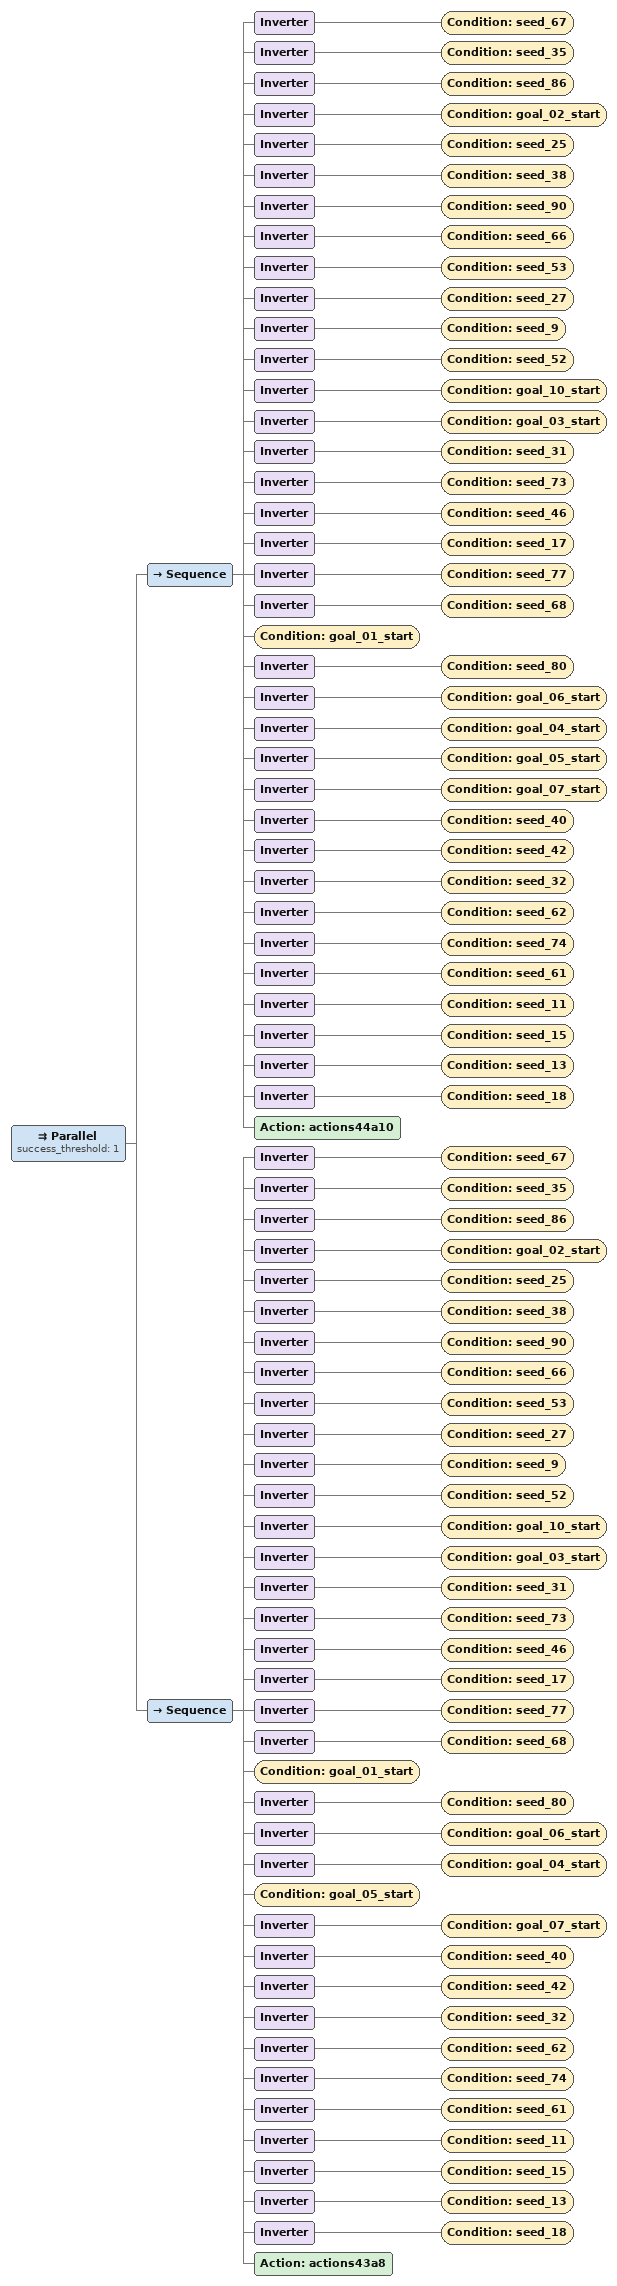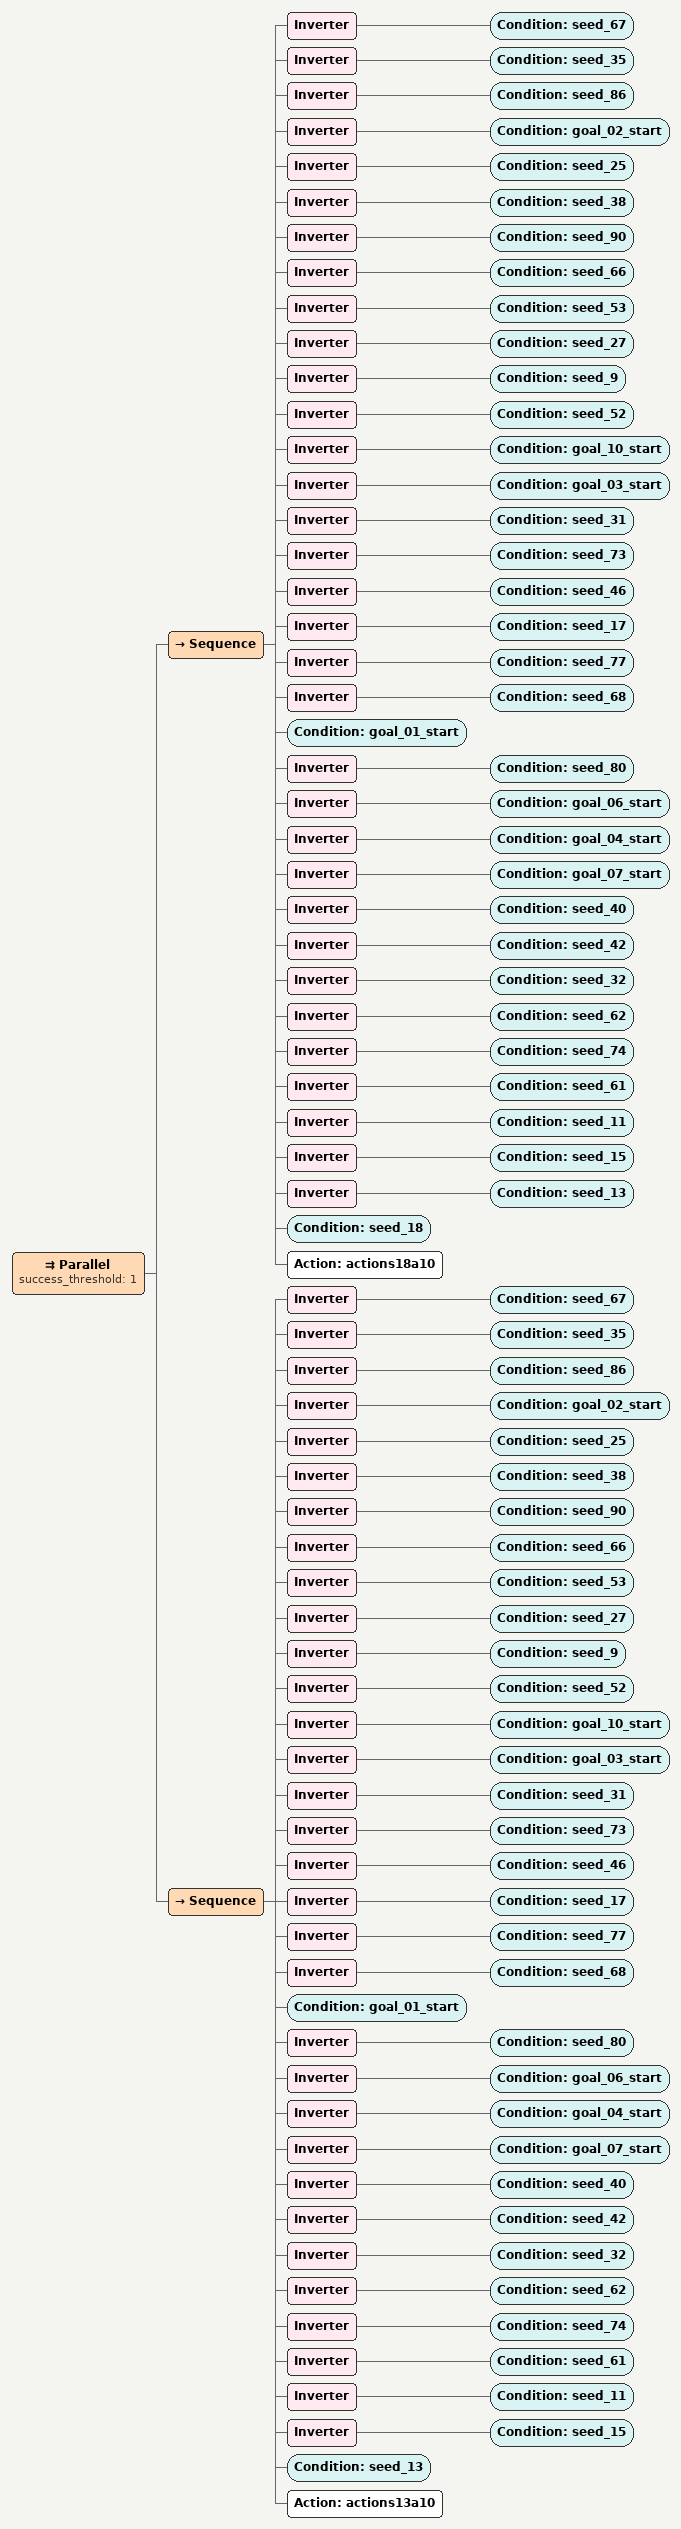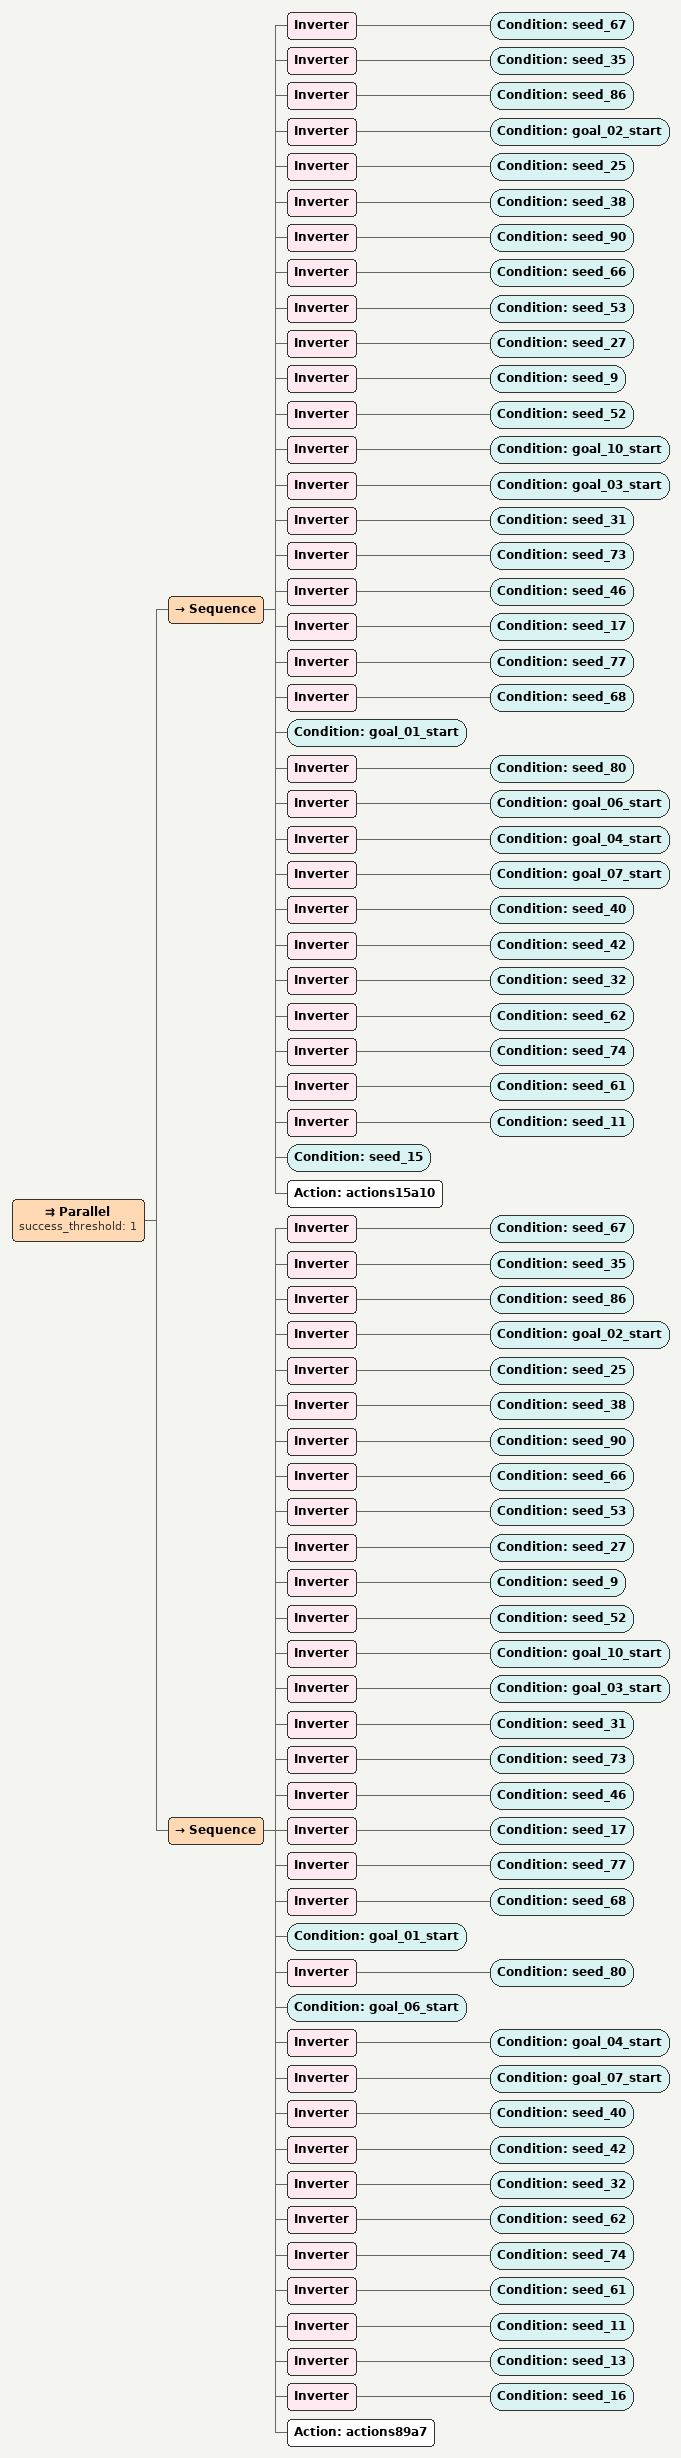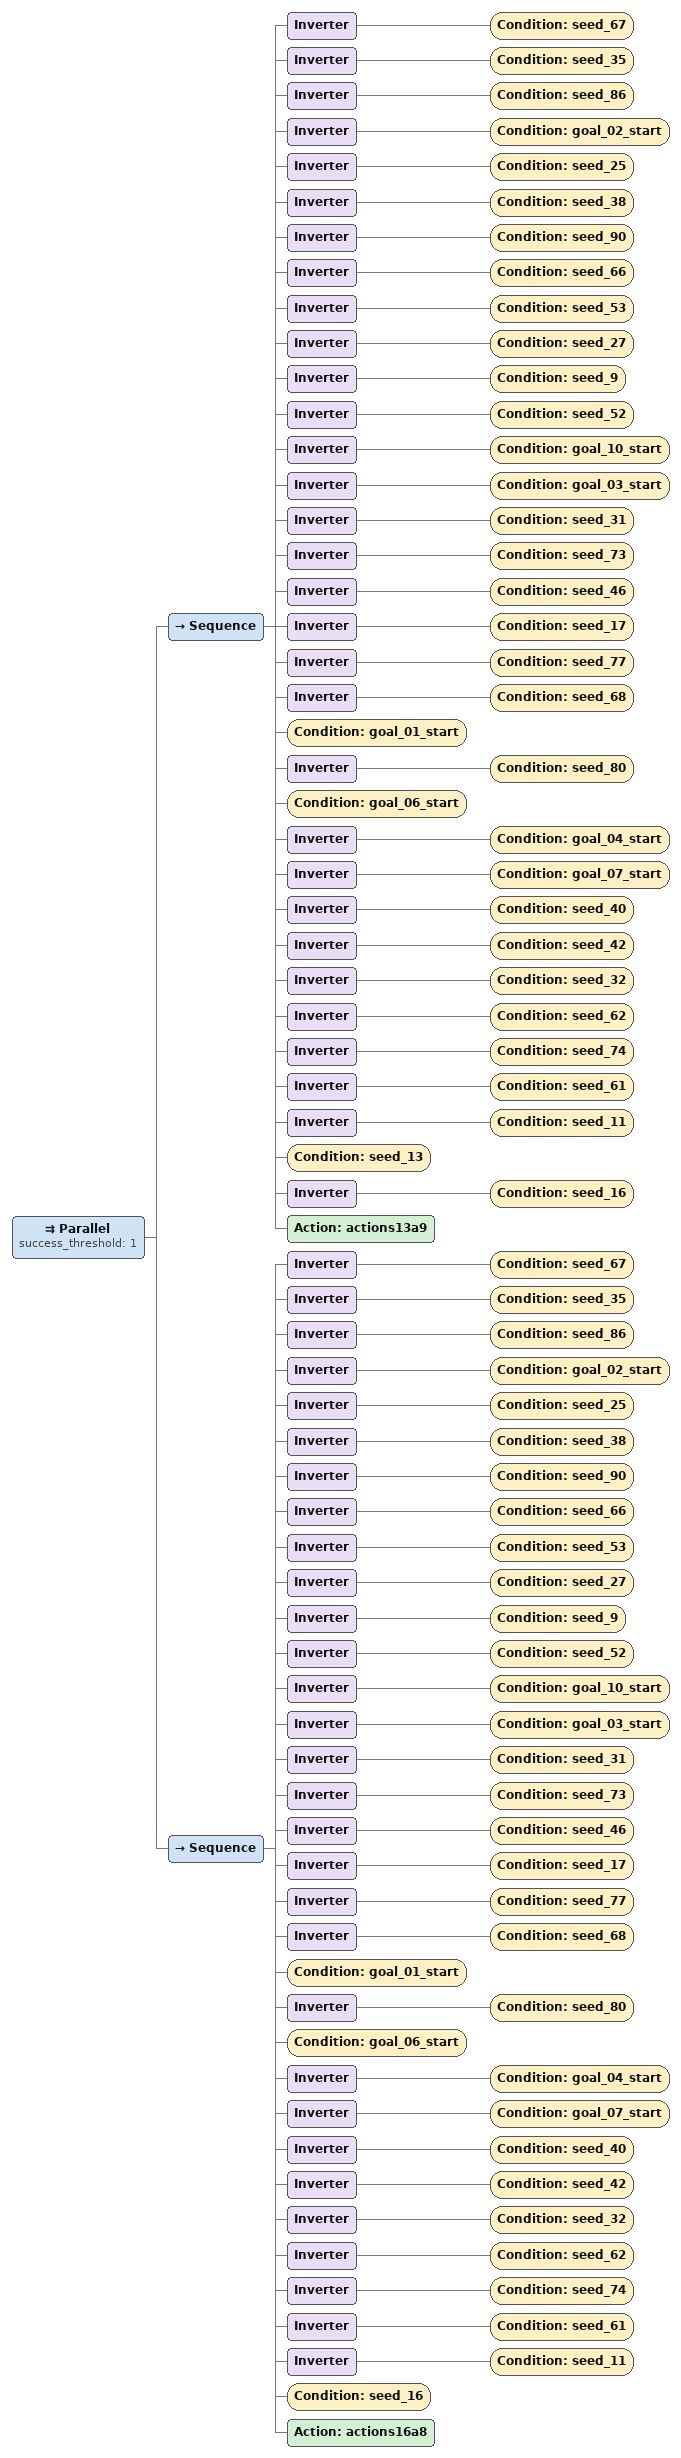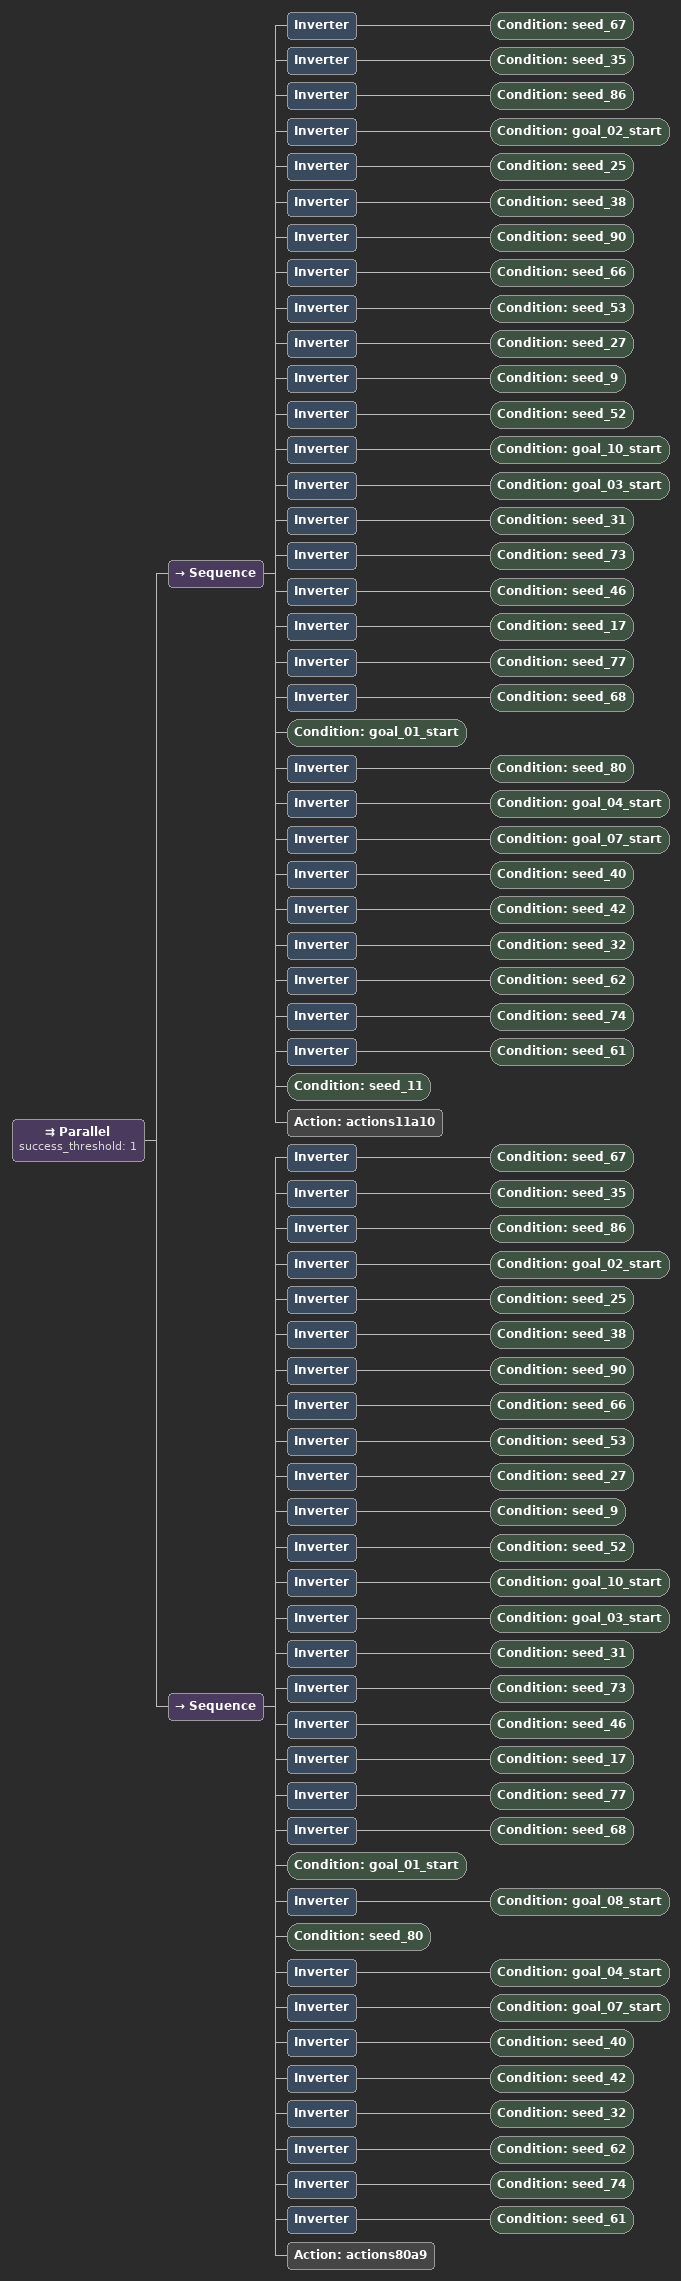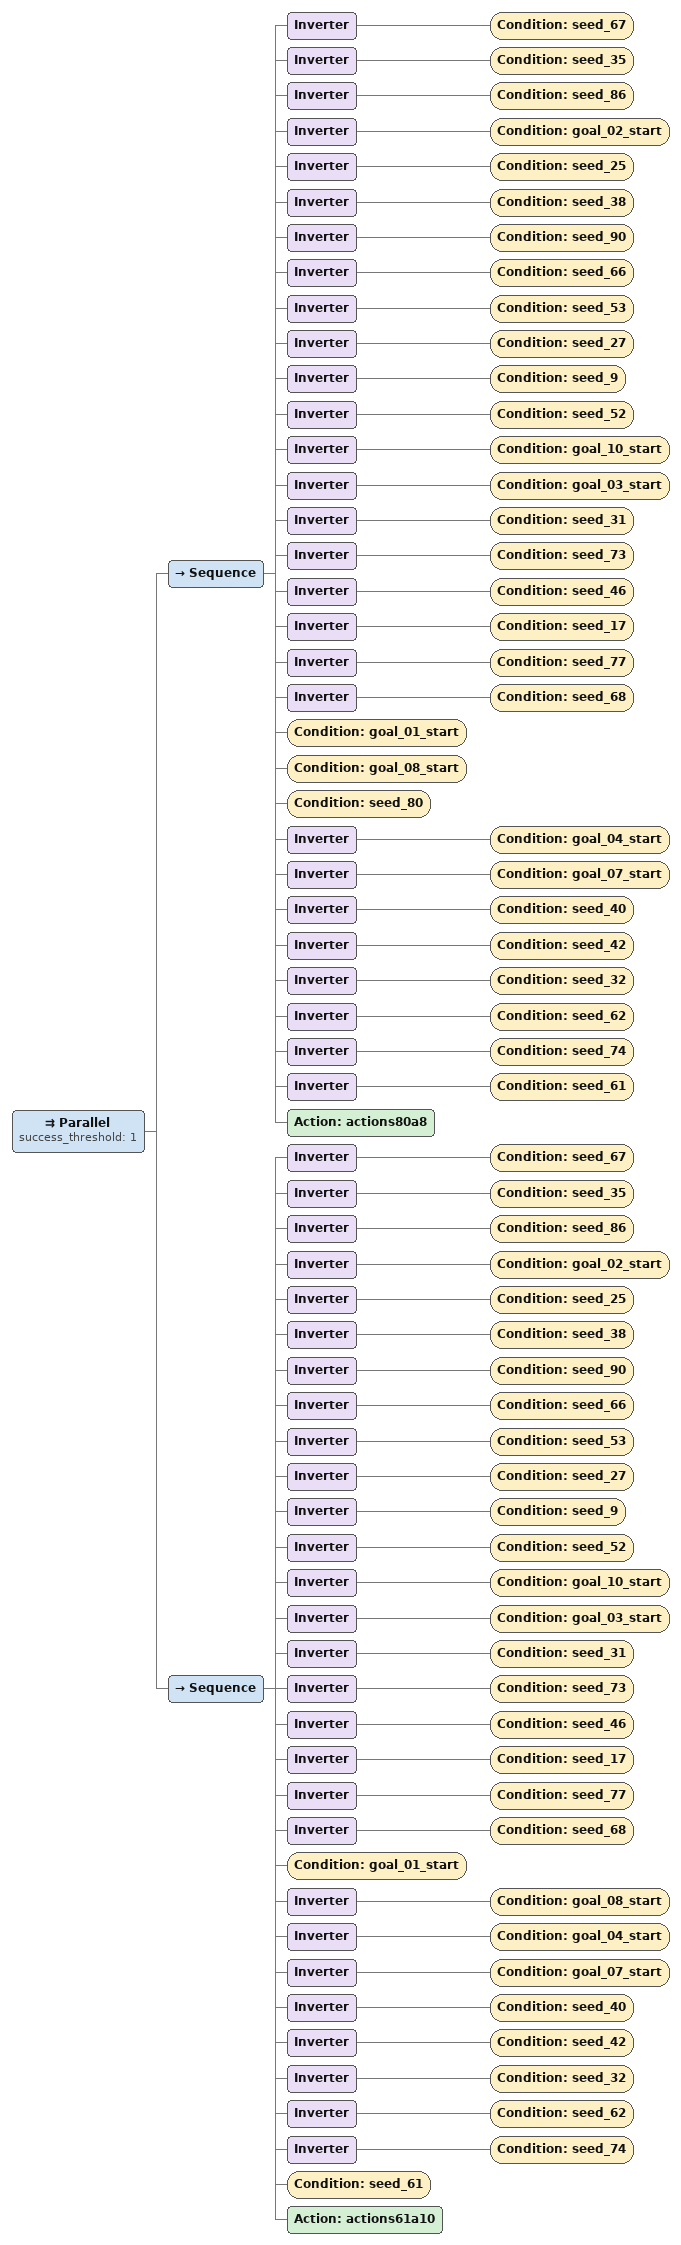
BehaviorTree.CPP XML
<Parallel success_threshold="1">
  <Sequence>
    <Inverter>
      <Condition ID="seed_67"/>
    </Inverter>
    <Inverter>
      <Condition ID="seed_35"/>
    </Inverter>
    <Inverter>
      <Condition ID="seed_86"/>
    </Inverter>
    <Inverter>
      <Condition ID="goal_02_start"/>
    </Inverter>
    <Inverter>
      <Condition ID="seed_25"/>
    </Inverter>
    <Inverter>
      <Condition ID="seed_38"/>
    </Inverter>
    <Inverter>
      <Condition ID="seed_90"/>
    </Inverter>
    <Inverter>
      <Condition ID="seed_66"/>
    </Inverter>
    <Inverter>
      <Condition ID="seed_53"/>
    </Inverter>
    <Inverter>
      <Condition ID="seed_27"/>
    </Inverter>
    <Inverter>
      <Condition ID="seed_9"/>
    </Inverter>
    <Inverter>
      <Condition ID="seed_52"/>
    </Inverter>
    <Inverter>
      <Condition ID="goal_10_start"/>
    </Inverter>
    <Inverter>
      <Condition ID="goal_03_start"/>
    </Inverter>
    <Inverter>
      <Condition ID="seed_31"/>
    </Inverter>
    <Inverter>
      <Condition ID="seed_73"/>
    </Inverter>
    <Inverter>
      <Condition ID="seed_46"/>
    </Inverter>
    <Inverter>
      <Condition ID="seed_17"/>
    </Inverter>
    <Inverter>
      <Condition ID="seed_77"/>
    </Inverter>
    <Inverter>
      <Condition ID="seed_68"/>
    </Inverter>
    <Condition ID="goal_01_start"/>
    <Inverter>
      <Condition ID="seed_80"/>
    </Inverter>
    <Inverter>
      <Condition ID="goal_06_start"/>
    </Inverter>
    <Inverter>
      <Condition ID="goal_04_start"/>
    </Inverter>
    <Inverter>
      <Condition ID="goal_05_start"/>
    </Inverter>
    <Inverter>
      <Condition ID="goal_07_start"/>
    </Inverter>
    <Inverter>
      <Condition ID="seed_40"/>
    </Inverter>
    <Inverter>
      <Condition ID="seed_42"/>
    </Inverter>
    <Inverter>
      <Condition ID="seed_32"/>
    </Inverter>
    <Inverter>
      <Condition ID="seed_62"/>
    </Inverter>
    <Inverter>
      <Condition ID="seed_74"/>
    </Inverter>
    <Inverter>
      <Condition ID="seed_61"/>
    </Inverter>
    <Inverter>
      <Condition ID="seed_11"/>
    </Inverter>
    <Inverter>
      <Condition ID="seed_15"/>
    </Inverter>
    <Inverter>
      <Condition ID="seed_13"/>
    </Inverter>
    <Inverter>
      <Condition ID="seed_18"/>
    </Inverter>
    <Action ID="actions44a10"/>
  </Sequence>
  <Sequence>
    <Inverter>
      <Condition ID="seed_67"/>
    </Inverter>
    <Inverter>
      <Condition ID="seed_35"/>
    </Inverter>
    <Inverter>
      <Condition ID="seed_86"/>
    </Inverter>
    <Inverter>
      <Condition ID="goal_02_start"/>
    </Inverter>
    <Inverter>
      <Condition ID="seed_25"/>
    </Inverter>
    <Inverter>
      <Condition ID="seed_38"/>
    </Inverter>
    <Inverter>
      <Condition ID="seed_90"/>
    </Inverter>
    <Inverter>
      <Condition ID="seed_66"/>
    </Inverter>
    <Inverter>
      <Condition ID="seed_53"/>
    </Inverter>
    <Inverter>
      <Condition ID="seed_27"/>
    </Inverter>
    <Inverter>
      <Condition ID="seed_9"/>
    </Inverter>
    <Inverter>
      <Condition ID="seed_52"/>
    </Inverter>
    <Inverter>
      <Condition ID="goal_10_start"/>
    </Inverter>
    <Inverter>
      <Condition ID="goal_03_start"/>
    </Inverter>
    <Inverter>
      <Condition ID="seed_31"/>
    </Inverter>
    <Inverter>
      <Condition ID="seed_73"/>
    </Inverter>
    <Inverter>
      <Condition ID="seed_46"/>
    </Inverter>
    <Inverter>
      <Condition ID="seed_17"/>
    </Inverter>
    <Inverter>
      <Condition ID="seed_77"/>
    </Inverter>
    <Inverter>
      <Condition ID="seed_68"/>
    </Inverter>
    <Condition ID="goal_01_start"/>
    <Inverter>
      <Condition ID="seed_80"/>
    </Inverter>
    <Inverter>
      <Condition ID="goal_06_start"/>
    </Inverter>
    <Inverter>
      <Condition ID="goal_04_start"/>
    </Inverter>
    <Condition ID="goal_05_start"/>
    <Inverter>
      <Condition ID="goal_07_start"/>
    </Inverter>
    <Inverter>
      <Condition ID="seed_40"/>
    </Inverter>
    <Inverter>
      <Condition ID="seed_42"/>
    </Inverter>
    <Inverter>
      <Condition ID="seed_32"/>
    </Inverter>
    <Inverter>
      <Condition ID="seed_62"/>
    </Inverter>
    <Inverter>
      <Condition ID="seed_74"/>
    </Inverter>
    <Inverter>
      <Condition ID="seed_61"/>
    </Inverter>
    <Inverter>
      <Condition ID="seed_11"/>
    </Inverter>
    <Inverter>
      <Condition ID="seed_15"/>
    </Inverter>
    <Inverter>
      <Condition ID="seed_13"/>
    </Inverter>
    <Inverter>
      <Condition ID="seed_18"/>
    </Inverter>
    <Action ID="actions43a8"/>
  </Sequence>
</Parallel>

<Parallel success_threshold="1">
  <Sequence>
    <Inverter>
      <Condition ID="seed_67"/>
    </Inverter>
    <Inverter>
      <Condition ID="seed_35"/>
    </Inverter>
    <Inverter>
      <Condition ID="seed_86"/>
    </Inverter>
    <Inverter>
      <Condition ID="goal_02_start"/>
    </Inverter>
    <Inverter>
      <Condition ID="seed_25"/>
    </Inverter>
    <Inverter>
      <Condition ID="seed_38"/>
    </Inverter>
    <Inverter>
      <Condition ID="seed_90"/>
    </Inverter>
    <Inverter>
      <Condition ID="seed_66"/>
    </Inverter>
    <Inverter>
      <Condition ID="seed_53"/>
    </Inverter>
    <Inverter>
      <Condition ID="seed_27"/>
    </Inverter>
    <Inverter>
      <Condition ID="seed_9"/>
    </Inverter>
    <Inverter>
      <Condition ID="seed_52"/>
    </Inverter>
    <Inverter>
      <Condition ID="goal_10_start"/>
    </Inverter>
    <Inverter>
      <Condition ID="goal_03_start"/>
    </Inverter>
    <Inverter>
      <Condition ID="seed_31"/>
    </Inverter>
    <Inverter>
      <Condition ID="seed_73"/>
    </Inverter>
    <Inverter>
      <Condition ID="seed_46"/>
    </Inverter>
    <Inverter>
      <Condition ID="seed_17"/>
    </Inverter>
    <Inverter>
      <Condition ID="seed_77"/>
    </Inverter>
    <Inverter>
      <Condition ID="seed_68"/>
    </Inverter>
    <Condition ID="goal_01_start"/>
    <Inverter>
      <Condition ID="seed_80"/>
    </Inverter>
    <Inverter>
      <Condition ID="goal_06_start"/>
    </Inverter>
    <Inverter>
      <Condition ID="goal_04_start"/>
    </Inverter>
    <Inverter>
      <Condition ID="goal_07_start"/>
    </Inverter>
    <Inverter>
      <Condition ID="seed_40"/>
    </Inverter>
    <Inverter>
      <Condition ID="seed_42"/>
    </Inverter>
    <Inverter>
      <Condition ID="seed_32"/>
    </Inverter>
    <Inverter>
      <Condition ID="seed_62"/>
    </Inverter>
    <Inverter>
      <Condition ID="seed_74"/>
    </Inverter>
    <Inverter>
      <Condition ID="seed_61"/>
    </Inverter>
    <Inverter>
      <Condition ID="seed_11"/>
    </Inverter>
    <Inverter>
      <Condition ID="seed_15"/>
    </Inverter>
    <Inverter>
      <Condition ID="seed_13"/>
    </Inverter>
    <Condition ID="seed_18"/>
    <Action ID="actions18a10"/>
  </Sequence>
  <Sequence>
    <Inverter>
      <Condition ID="seed_67"/>
    </Inverter>
    <Inverter>
      <Condition ID="seed_35"/>
    </Inverter>
    <Inverter>
      <Condition ID="seed_86"/>
    </Inverter>
    <Inverter>
      <Condition ID="goal_02_start"/>
    </Inverter>
    <Inverter>
      <Condition ID="seed_25"/>
    </Inverter>
    <Inverter>
      <Condition ID="seed_38"/>
    </Inverter>
    <Inverter>
      <Condition ID="seed_90"/>
    </Inverter>
    <Inverter>
      <Condition ID="seed_66"/>
    </Inverter>
    <Inverter>
      <Condition ID="seed_53"/>
    </Inverter>
    <Inverter>
      <Condition ID="seed_27"/>
    </Inverter>
    <Inverter>
      <Condition ID="seed_9"/>
    </Inverter>
    <Inverter>
      <Condition ID="seed_52"/>
    </Inverter>
    <Inverter>
      <Condition ID="goal_10_start"/>
    </Inverter>
    <Inverter>
      <Condition ID="goal_03_start"/>
    </Inverter>
    <Inverter>
      <Condition ID="seed_31"/>
    </Inverter>
    <Inverter>
      <Condition ID="seed_73"/>
    </Inverter>
    <Inverter>
      <Condition ID="seed_46"/>
    </Inverter>
    <Inverter>
      <Condition ID="seed_17"/>
    </Inverter>
    <Inverter>
      <Condition ID="seed_77"/>
    </Inverter>
    <Inverter>
      <Condition ID="seed_68"/>
    </Inverter>
    <Condition ID="goal_01_start"/>
    <Inverter>
      <Condition ID="seed_80"/>
    </Inverter>
    <Inverter>
      <Condition ID="goal_06_start"/>
    </Inverter>
    <Inverter>
      <Condition ID="goal_04_start"/>
    </Inverter>
    <Inverter>
      <Condition ID="goal_07_start"/>
    </Inverter>
    <Inverter>
      <Condition ID="seed_40"/>
    </Inverter>
    <Inverter>
      <Condition ID="seed_42"/>
    </Inverter>
    <Inverter>
      <Condition ID="seed_32"/>
    </Inverter>
    <Inverter>
      <Condition ID="seed_62"/>
    </Inverter>
    <Inverter>
      <Condition ID="seed_74"/>
    </Inverter>
    <Inverter>
      <Condition ID="seed_61"/>
    </Inverter>
    <Inverter>
      <Condition ID="seed_11"/>
    </Inverter>
    <Inverter>
      <Condition ID="seed_15"/>
    </Inverter>
    <Condition ID="seed_13"/>
    <Action ID="actions13a10"/>
  </Sequence>
</Parallel>

<Parallel success_threshold="1">
  <Sequence>
    <Inverter>
      <Condition ID="seed_67"/>
    </Inverter>
    <Inverter>
      <Condition ID="seed_35"/>
    </Inverter>
    <Inverter>
      <Condition ID="seed_86"/>
    </Inverter>
    <Inverter>
      <Condition ID="goal_02_start"/>
    </Inverter>
    <Inverter>
      <Condition ID="seed_25"/>
    </Inverter>
    <Inverter>
      <Condition ID="seed_38"/>
    </Inverter>
    <Inverter>
      <Condition ID="seed_90"/>
    </Inverter>
    <Inverter>
      <Condition ID="seed_66"/>
    </Inverter>
    <Inverter>
      <Condition ID="seed_53"/>
    </Inverter>
    <Inverter>
      <Condition ID="seed_27"/>
    </Inverter>
    <Inverter>
      <Condition ID="seed_9"/>
    </Inverter>
    <Inverter>
      <Condition ID="seed_52"/>
    </Inverter>
    <Inverter>
      <Condition ID="goal_10_start"/>
    </Inverter>
    <Inverter>
      <Condition ID="goal_03_start"/>
    </Inverter>
    <Inverter>
      <Condition ID="seed_31"/>
    </Inverter>
    <Inverter>
      <Condition ID="seed_73"/>
    </Inverter>
    <Inverter>
      <Condition ID="seed_46"/>
    </Inverter>
    <Inverter>
      <Condition ID="seed_17"/>
    </Inverter>
    <Inverter>
      <Condition ID="seed_77"/>
    </Inverter>
    <Inverter>
      <Condition ID="seed_68"/>
    </Inverter>
    <Condition ID="goal_01_start"/>
    <Inverter>
      <Condition ID="seed_80"/>
    </Inverter>
    <Inverter>
      <Condition ID="goal_06_start"/>
    </Inverter>
    <Inverter>
      <Condition ID="goal_04_start"/>
    </Inverter>
    <Inverter>
      <Condition ID="goal_07_start"/>
    </Inverter>
    <Inverter>
      <Condition ID="seed_40"/>
    </Inverter>
    <Inverter>
      <Condition ID="seed_42"/>
    </Inverter>
    <Inverter>
      <Condition ID="seed_32"/>
    </Inverter>
    <Inverter>
      <Condition ID="seed_62"/>
    </Inverter>
    <Inverter>
      <Condition ID="seed_74"/>
    </Inverter>
    <Inverter>
      <Condition ID="seed_61"/>
    </Inverter>
    <Inverter>
      <Condition ID="seed_11"/>
    </Inverter>
    <Condition ID="seed_15"/>
    <Action ID="actions15a10"/>
  </Sequence>
  <Sequence>
    <Inverter>
      <Condition ID="seed_67"/>
    </Inverter>
    <Inverter>
      <Condition ID="seed_35"/>
    </Inverter>
    <Inverter>
      <Condition ID="seed_86"/>
    </Inverter>
    <Inverter>
      <Condition ID="goal_02_start"/>
    </Inverter>
    <Inverter>
      <Condition ID="seed_25"/>
    </Inverter>
    <Inverter>
      <Condition ID="seed_38"/>
    </Inverter>
    <Inverter>
      <Condition ID="seed_90"/>
    </Inverter>
    <Inverter>
      <Condition ID="seed_66"/>
    </Inverter>
    <Inverter>
      <Condition ID="seed_53"/>
    </Inverter>
    <Inverter>
      <Condition ID="seed_27"/>
    </Inverter>
    <Inverter>
      <Condition ID="seed_9"/>
    </Inverter>
    <Inverter>
      <Condition ID="seed_52"/>
    </Inverter>
    <Inverter>
      <Condition ID="goal_10_start"/>
    </Inverter>
    <Inverter>
      <Condition ID="goal_03_start"/>
    </Inverter>
    <Inverter>
      <Condition ID="seed_31"/>
    </Inverter>
    <Inverter>
      <Condition ID="seed_73"/>
    </Inverter>
    <Inverter>
      <Condition ID="seed_46"/>
    </Inverter>
    <Inverter>
      <Condition ID="seed_17"/>
    </Inverter>
    <Inverter>
      <Condition ID="seed_77"/>
    </Inverter>
    <Inverter>
      <Condition ID="seed_68"/>
    </Inverter>
    <Condition ID="goal_01_start"/>
    <Inverter>
      <Condition ID="seed_80"/>
    </Inverter>
    <Condition ID="goal_06_start"/>
    <Inverter>
      <Condition ID="goal_04_start"/>
    </Inverter>
    <Inverter>
      <Condition ID="goal_07_start"/>
    </Inverter>
    <Inverter>
      <Condition ID="seed_40"/>
    </Inverter>
    <Inverter>
      <Condition ID="seed_42"/>
    </Inverter>
    <Inverter>
      <Condition ID="seed_32"/>
    </Inverter>
    <Inverter>
      <Condition ID="seed_62"/>
    </Inverter>
    <Inverter>
      <Condition ID="seed_74"/>
    </Inverter>
    <Inverter>
      <Condition ID="seed_61"/>
    </Inverter>
    <Inverter>
      <Condition ID="seed_11"/>
    </Inverter>
    <Inverter>
      <Condition ID="seed_13"/>
    </Inverter>
    <Inverter>
      <Condition ID="seed_16"/>
    </Inverter>
    <Action ID="actions89a7"/>
  </Sequence>
</Parallel>

<Parallel success_threshold="1">
  <Sequence>
    <Inverter>
      <Condition ID="seed_67"/>
    </Inverter>
    <Inverter>
      <Condition ID="seed_35"/>
    </Inverter>
    <Inverter>
      <Condition ID="seed_86"/>
    </Inverter>
    <Inverter>
      <Condition ID="goal_02_start"/>
    </Inverter>
    <Inverter>
      <Condition ID="seed_25"/>
    </Inverter>
    <Inverter>
      <Condition ID="seed_38"/>
    </Inverter>
    <Inverter>
      <Condition ID="seed_90"/>
    </Inverter>
    <Inverter>
      <Condition ID="seed_66"/>
    </Inverter>
    <Inverter>
      <Condition ID="seed_53"/>
    </Inverter>
    <Inverter>
      <Condition ID="seed_27"/>
    </Inverter>
    <Inverter>
      <Condition ID="seed_9"/>
    </Inverter>
    <Inverter>
      <Condition ID="seed_52"/>
    </Inverter>
    <Inverter>
      <Condition ID="goal_10_start"/>
    </Inverter>
    <Inverter>
      <Condition ID="goal_03_start"/>
    </Inverter>
    <Inverter>
      <Condition ID="seed_31"/>
    </Inverter>
    <Inverter>
      <Condition ID="seed_73"/>
    </Inverter>
    <Inverter>
      <Condition ID="seed_46"/>
    </Inverter>
    <Inverter>
      <Condition ID="seed_17"/>
    </Inverter>
    <Inverter>
      <Condition ID="seed_77"/>
    </Inverter>
    <Inverter>
      <Condition ID="seed_68"/>
    </Inverter>
    <Condition ID="goal_01_start"/>
    <Inverter>
      <Condition ID="seed_80"/>
    </Inverter>
    <Condition ID="goal_06_start"/>
    <Inverter>
      <Condition ID="goal_04_start"/>
    </Inverter>
    <Inverter>
      <Condition ID="goal_07_start"/>
    </Inverter>
    <Inverter>
      <Condition ID="seed_40"/>
    </Inverter>
    <Inverter>
      <Condition ID="seed_42"/>
    </Inverter>
    <Inverter>
      <Condition ID="seed_32"/>
    </Inverter>
    <Inverter>
      <Condition ID="seed_62"/>
    </Inverter>
    <Inverter>
      <Condition ID="seed_74"/>
    </Inverter>
    <Inverter>
      <Condition ID="seed_61"/>
    </Inverter>
    <Inverter>
      <Condition ID="seed_11"/>
    </Inverter>
    <Condition ID="seed_13"/>
    <Inverter>
      <Condition ID="seed_16"/>
    </Inverter>
    <Action ID="actions13a9"/>
  </Sequence>
  <Sequence>
    <Inverter>
      <Condition ID="seed_67"/>
    </Inverter>
    <Inverter>
      <Condition ID="seed_35"/>
    </Inverter>
    <Inverter>
      <Condition ID="seed_86"/>
    </Inverter>
    <Inverter>
      <Condition ID="goal_02_start"/>
    </Inverter>
    <Inverter>
      <Condition ID="seed_25"/>
    </Inverter>
    <Inverter>
      <Condition ID="seed_38"/>
    </Inverter>
    <Inverter>
      <Condition ID="seed_90"/>
    </Inverter>
    <Inverter>
      <Condition ID="seed_66"/>
    </Inverter>
    <Inverter>
      <Condition ID="seed_53"/>
    </Inverter>
    <Inverter>
      <Condition ID="seed_27"/>
    </Inverter>
    <Inverter>
      <Condition ID="seed_9"/>
    </Inverter>
    <Inverter>
      <Condition ID="seed_52"/>
    </Inverter>
    <Inverter>
      <Condition ID="goal_10_start"/>
    </Inverter>
    <Inverter>
      <Condition ID="goal_03_start"/>
    </Inverter>
    <Inverter>
      <Condition ID="seed_31"/>
    </Inverter>
    <Inverter>
      <Condition ID="seed_73"/>
    </Inverter>
    <Inverter>
      <Condition ID="seed_46"/>
    </Inverter>
    <Inverter>
      <Condition ID="seed_17"/>
    </Inverter>
    <Inverter>
      <Condition ID="seed_77"/>
    </Inverter>
    <Inverter>
      <Condition ID="seed_68"/>
    </Inverter>
    <Condition ID="goal_01_start"/>
    <Inverter>
      <Condition ID="seed_80"/>
    </Inverter>
    <Condition ID="goal_06_start"/>
    <Inverter>
      <Condition ID="goal_04_start"/>
    </Inverter>
    <Inverter>
      <Condition ID="goal_07_start"/>
    </Inverter>
    <Inverter>
      <Condition ID="seed_40"/>
    </Inverter>
    <Inverter>
      <Condition ID="seed_42"/>
    </Inverter>
    <Inverter>
      <Condition ID="seed_32"/>
    </Inverter>
    <Inverter>
      <Condition ID="seed_62"/>
    </Inverter>
    <Inverter>
      <Condition ID="seed_74"/>
    </Inverter>
    <Inverter>
      <Condition ID="seed_61"/>
    </Inverter>
    <Inverter>
      <Condition ID="seed_11"/>
    </Inverter>
    <Condition ID="seed_16"/>
    <Action ID="actions16a8"/>
  </Sequence>
</Parallel>

<Parallel success_threshold="1">
  <Sequence>
    <Inverter>
      <Condition ID="seed_67"/>
    </Inverter>
    <Inverter>
      <Condition ID="seed_35"/>
    </Inverter>
    <Inverter>
      <Condition ID="seed_86"/>
    </Inverter>
    <Inverter>
      <Condition ID="goal_02_start"/>
    </Inverter>
    <Inverter>
      <Condition ID="seed_25"/>
    </Inverter>
    <Inverter>
      <Condition ID="seed_38"/>
    </Inverter>
    <Inverter>
      <Condition ID="seed_90"/>
    </Inverter>
    <Inverter>
      <Condition ID="seed_66"/>
    </Inverter>
    <Inverter>
      <Condition ID="seed_53"/>
    </Inverter>
    <Inverter>
      <Condition ID="seed_27"/>
    </Inverter>
    <Inverter>
      <Condition ID="seed_9"/>
    </Inverter>
    <Inverter>
      <Condition ID="seed_52"/>
    </Inverter>
    <Inverter>
      <Condition ID="goal_10_start"/>
    </Inverter>
    <Inverter>
      <Condition ID="goal_03_start"/>
    </Inverter>
    <Inverter>
      <Condition ID="seed_31"/>
    </Inverter>
    <Inverter>
      <Condition ID="seed_73"/>
    </Inverter>
    <Inverter>
      <Condition ID="seed_46"/>
    </Inverter>
    <Inverter>
      <Condition ID="seed_17"/>
    </Inverter>
    <Inverter>
      <Condition ID="seed_77"/>
    </Inverter>
    <Inverter>
      <Condition ID="seed_68"/>
    </Inverter>
    <Condition ID="goal_01_start"/>
    <Inverter>
      <Condition ID="seed_80"/>
    </Inverter>
    <Inverter>
      <Condition ID="goal_04_start"/>
    </Inverter>
    <Inverter>
      <Condition ID="goal_07_start"/>
    </Inverter>
    <Inverter>
      <Condition ID="seed_40"/>
    </Inverter>
    <Inverter>
      <Condition ID="seed_42"/>
    </Inverter>
    <Inverter>
      <Condition ID="seed_32"/>
    </Inverter>
    <Inverter>
      <Condition ID="seed_62"/>
    </Inverter>
    <Inverter>
      <Condition ID="seed_74"/>
    </Inverter>
    <Inverter>
      <Condition ID="seed_61"/>
    </Inverter>
    <Condition ID="seed_11"/>
    <Action ID="actions11a10"/>
  </Sequence>
  <Sequence>
    <Inverter>
      <Condition ID="seed_67"/>
    </Inverter>
    <Inverter>
      <Condition ID="seed_35"/>
    </Inverter>
    <Inverter>
      <Condition ID="seed_86"/>
    </Inverter>
    <Inverter>
      <Condition ID="goal_02_start"/>
    </Inverter>
    <Inverter>
      <Condition ID="seed_25"/>
    </Inverter>
    <Inverter>
      <Condition ID="seed_38"/>
    </Inverter>
    <Inverter>
      <Condition ID="seed_90"/>
    </Inverter>
    <Inverter>
      <Condition ID="seed_66"/>
    </Inverter>
    <Inverter>
      <Condition ID="seed_53"/>
    </Inverter>
    <Inverter>
      <Condition ID="seed_27"/>
    </Inverter>
    <Inverter>
      <Condition ID="seed_9"/>
    </Inverter>
    <Inverter>
      <Condition ID="seed_52"/>
    </Inverter>
    <Inverter>
      <Condition ID="goal_10_start"/>
    </Inverter>
    <Inverter>
      <Condition ID="goal_03_start"/>
    </Inverter>
    <Inverter>
      <Condition ID="seed_31"/>
    </Inverter>
    <Inverter>
      <Condition ID="seed_73"/>
    </Inverter>
    <Inverter>
      <Condition ID="seed_46"/>
    </Inverter>
    <Inverter>
      <Condition ID="seed_17"/>
    </Inverter>
    <Inverter>
      <Condition ID="seed_77"/>
    </Inverter>
    <Inverter>
      <Condition ID="seed_68"/>
    </Inverter>
    <Condition ID="goal_01_start"/>
    <Inverter>
      <Condition ID="goal_08_start"/>
    </Inverter>
    <Condition ID="seed_80"/>
    <Inverter>
      <Condition ID="goal_04_start"/>
    </Inverter>
    <Inverter>
      <Condition ID="goal_07_start"/>
    </Inverter>
    <Inverter>
      <Condition ID="seed_40"/>
    </Inverter>
    <Inverter>
      <Condition ID="seed_42"/>
    </Inverter>
    <Inverter>
      <Condition ID="seed_32"/>
    </Inverter>
    <Inverter>
      <Condition ID="seed_62"/>
    </Inverter>
    <Inverter>
      <Condition ID="seed_74"/>
    </Inverter>
    <Inverter>
      <Condition ID="seed_61"/>
    </Inverter>
    <Action ID="actions80a9"/>
  </Sequence>
</Parallel>

<Parallel success_threshold="1">
  <Sequence>
    <Inverter>
      <Condition ID="seed_67"/>
    </Inverter>
    <Inverter>
      <Condition ID="seed_35"/>
    </Inverter>
    <Inverter>
      <Condition ID="seed_86"/>
    </Inverter>
    <Inverter>
      <Condition ID="goal_02_start"/>
    </Inverter>
    <Inverter>
      <Condition ID="seed_25"/>
    </Inverter>
    <Inverter>
      <Condition ID="seed_38"/>
    </Inverter>
    <Inverter>
      <Condition ID="seed_90"/>
    </Inverter>
    <Inverter>
      <Condition ID="seed_66"/>
    </Inverter>
    <Inverter>
      <Condition ID="seed_53"/>
    </Inverter>
    <Inverter>
      <Condition ID="seed_27"/>
    </Inverter>
    <Inverter>
      <Condition ID="seed_9"/>
    </Inverter>
    <Inverter>
      <Condition ID="seed_52"/>
    </Inverter>
    <Inverter>
      <Condition ID="goal_10_start"/>
    </Inverter>
    <Inverter>
      <Condition ID="goal_03_start"/>
    </Inverter>
    <Inverter>
      <Condition ID="seed_31"/>
    </Inverter>
    <Inverter>
      <Condition ID="seed_73"/>
    </Inverter>
    <Inverter>
      <Condition ID="seed_46"/>
    </Inverter>
    <Inverter>
      <Condition ID="seed_17"/>
    </Inverter>
    <Inverter>
      <Condition ID="seed_77"/>
    </Inverter>
    <Inverter>
      <Condition ID="seed_68"/>
    </Inverter>
    <Condition ID="goal_01_start"/>
    <Condition ID="goal_08_start"/>
    <Condition ID="seed_80"/>
    <Inverter>
      <Condition ID="goal_04_start"/>
    </Inverter>
    <Inverter>
      <Condition ID="goal_07_start"/>
    </Inverter>
    <Inverter>
      <Condition ID="seed_40"/>
    </Inverter>
    <Inverter>
      <Condition ID="seed_42"/>
    </Inverter>
    <Inverter>
      <Condition ID="seed_32"/>
    </Inverter>
    <Inverter>
      <Condition ID="seed_62"/>
    </Inverter>
    <Inverter>
      <Condition ID="seed_74"/>
    </Inverter>
    <Inverter>
      <Condition ID="seed_61"/>
    </Inverter>
    <Action ID="actions80a8"/>
  </Sequence>
  <Sequence>
    <Inverter>
      <Condition ID="seed_67"/>
    </Inverter>
    <Inverter>
      <Condition ID="seed_35"/>
    </Inverter>
    <Inverter>
      <Condition ID="seed_86"/>
    </Inverter>
    <Inverter>
      <Condition ID="goal_02_start"/>
    </Inverter>
    <Inverter>
      <Condition ID="seed_25"/>
    </Inverter>
    <Inverter>
      <Condition ID="seed_38"/>
    </Inverter>
    <Inverter>
      <Condition ID="seed_90"/>
    </Inverter>
    <Inverter>
      <Condition ID="seed_66"/>
    </Inverter>
    <Inverter>
      <Condition ID="seed_53"/>
    </Inverter>
    <Inverter>
      <Condition ID="seed_27"/>
    </Inverter>
    <Inverter>
      <Condition ID="seed_9"/>
    </Inverter>
    <Inverter>
      <Condition ID="seed_52"/>
    </Inverter>
    <Inverter>
      <Condition ID="goal_10_start"/>
    </Inverter>
    <Inverter>
      <Condition ID="goal_03_start"/>
    </Inverter>
    <Inverter>
      <Condition ID="seed_31"/>
    </Inverter>
    <Inverter>
      <Condition ID="seed_73"/>
    </Inverter>
    <Inverter>
      <Condition ID="seed_46"/>
    </Inverter>
    <Inverter>
      <Condition ID="seed_17"/>
    </Inverter>
    <Inverter>
      <Condition ID="seed_77"/>
    </Inverter>
    <Inverter>
      <Condition ID="seed_68"/>
    </Inverter>
    <Condition ID="goal_01_start"/>
    <Inverter>
      <Condition ID="goal_08_start"/>
    </Inverter>
    <Inverter>
      <Condition ID="goal_04_start"/>
    </Inverter>
    <Inverter>
      <Condition ID="goal_07_start"/>
    </Inverter>
    <Inverter>
      <Condition ID="seed_40"/>
    </Inverter>
    <Inverter>
      <Condition ID="seed_42"/>
    </Inverter>
    <Inverter>
      <Condition ID="seed_32"/>
    </Inverter>
    <Inverter>
      <Condition ID="seed_62"/>
    </Inverter>
    <Inverter>
      <Condition ID="seed_74"/>
    </Inverter>
    <Condition ID="seed_61"/>
    <Action ID="actions61a10"/>
  </Sequence>
</Parallel>
